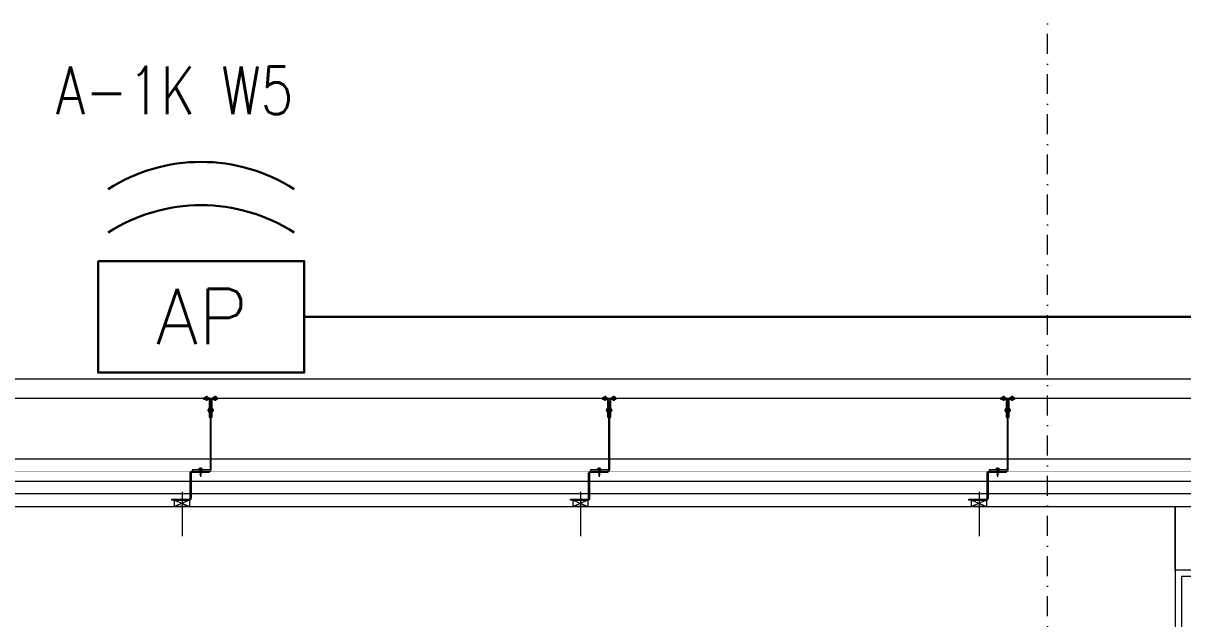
# Model space of a CAD drawing. Extents: x -2050 to 29725, y -1777 to 6820.
# Drawn here: x 7546.2 to 7909.9, y 2789.8 to 2976.6 of the extents above; entities that cross this region are included whole.
import ezdxf

# ---------------------------------------------------------------- set-up
doc = ezdxf.new("R2010")
doc.units = 0
doc.header["$LTSCALE"] = 25
doc.header["$MEASUREMENT"] = 0
doc.linetypes.add('DASHDOT2', pattern=[0.5, 0.25, -0.125, 0, -0.125])
doc.layers.get('0').update_dxf_attribs({"color": 9, "lineweight": 9})
for name, color, linetype, lineweight in [('00', 9, 'Continuous', 9), ('01', 9, 'Continuous', 9), ('06C', 9, 'Continuous', 9), ('06D', 9, 'Continuous', 9), ('10', 9, 'Continuous', 9), ('14', 9, 'Continuous', 9), ('24', 9, 'DASHDOT2', 9), ('33', 9, 'BATTING', 9), ('DATA TAVAN', 160, 'Continuous', 30), ('E-HARİCİ ACCESS POINT (KABLOSUZ ERİŞİM İÇİN)', 4, 'Continuous', 30), ('E-YAZI', 7, 'Continuous', 30)]:
    doc.layers.add(name, color=color, linetype=linetype, lineweight=lineweight)
doc.styles.add('E-YAZI', font='txttw.shx')
doc.linetypes.add('BATTING', pattern='A,0.0001,-0.1,[134,ltypeshp.shx,S=0.1,R=0,X=-0.1,Y=0],-0.2,[134,ltypeshp.shx,S=0.1,R=180,X=0.1,Y=0],-0.1', length=0.4001)

# ---------------------------------------------------------------- blocks, each defined once
blk = doc.blocks.new('p- alum kaplama profil')
at = {"lineweight": 13}
blk.add_lwpolyline([(7.12, 12.59), (7.12, 26.49)], dxfattribs=at)
at = {"lineweight": 18}
blk.add_lwpolyline([(4.09, 6.16), (-1.41, 6.16), (-1.41, 6.46), (4.09, 6.46, 0.414214), (4.29, 6.66), (4.29, 14.66, -0.414214), (4.79, 15.16), (10.29, 15.16), (10.29, 14.86), (4.79, 14.86, 0.414214), (4.59, 14.66), (4.59, 6.66, -0.414214)], format="xyb", close=True, dxfattribs=at)
at = {"lineweight": 5}
blk.add_lwpolyline([(9.44, 15.16), (4.79, 15.16), (4.79, 17.16), (9.44, 17.16)], close=True, dxfattribs=at)
for points in [[(4.79, 15.16), (9.44, 17.16)], [(9.44, 15.16), (4.79, 17.16)]]:
    blk.add_lwpolyline(points, dxfattribs=at)
blk.add_lwpolyline([(-2.06, 5.56), (-2.06, -2.34), (-2.06, -15.69), (-1.66, -15.69), (-1.66, -2.34), (-1.66, 5.56), (-1.66, 5.56), (-1.66, 5.57), (-1.66, 5.57), (-1.66, 5.58), (-1.66, 5.58), (-1.65, 5.59), (-1.65, 5.59), (-1.65, 5.59), (-1.65, 5.6), (-1.65, 5.6), (-1.64, 5.61), (-1.64, 5.61), (-1.64, 5.62), (-1.64, 5.62), (-1.63, 5.62), (-1.63, 5.63), (-1.63, 5.63), (-1.62, 5.63), (-1.62, 5.64), (-1.61, 5.64), (-1.61, 5.64), (-1.61, 5.64), (-1.6, 5.65), (-1.6, 5.65), (-1.59, 5.65), (-1.59, 5.65), (-1.58, 5.65), (-1.58, 5.65), (-1.57, 5.66), (-1.57, 5.66), (-1.56, 5.66), (-1.56, 5.66), (3.94, 5.66), (3.94, 6.06), (-1.56, 6.06), (-1.58, 6.06), (-1.61, 6.05), (-1.63, 6.05), (-1.66, 6.05), (-1.68, 6.04), (-1.7, 6.03), (-1.73, 6.03), (-1.75, 6.02), (-1.77, 6.01), (-1.79, 6), (-1.82, 5.99), (-1.84, 5.97), (-1.86, 5.96), (-1.88, 5.94), (-1.89, 5.93), (-1.91, 5.91), (-1.93, 5.89), (-1.95, 5.87), (-1.96, 5.85), (-1.97, 5.83), (-1.99, 5.81), (-2, 5.79), (-2.01, 5.77), (-2.02, 5.75), (-2.03, 5.72), (-2.04, 5.7), (-2.04, 5.68), (-2.05, 5.65), (-2.05, 5.63), (-2.06, 5.61), (-2.06, 5.58)], close=True)
blk.add_lwpolyline([(-1.66, -2.34), (-2.06, -2.34)])
for points in [[(-2.36, -10.84), (-2.36, -16.39), (-2.36, -16.39, -0.414214), (-2.51, -16.54), (-2.51, -16.54), (-4.06, -16.54), (-4.06, -16.84), (-2.51, -16.84), (-2.51, -16.84, 0.414214), (-2.06, -16.39), (-2.06, -10.84)], [(-1.36, -10.84), (-1.66, -10.84), (-1.66, -16.39, 0.414214), (-1.21, -16.84), (-1.21, -16.84), (0.34, -16.84), (0.34, -16.54), (-1.21, -16.54), (-1.21, -16.54, -0.414214), (-1.36, -16.39), (-1.36, -16.39)]]:
    blk.add_lwpolyline(points, format="xyb", close=True)
for points in [[(1.05, 6.91, -10), (1.29, 7.56, -10)], [(1.29, 4.93, -10), (1.29, 7.8, -10)], [(1.53, 6.82, -10), (1.29, 7.56, -10)], [(0.67, 5.66, -10), (1.91, 5.66, -10)], [(0.67, 5.66, -10), (0.67, 5.64, -10), (0.67, 5.62, -10), (0.67, 5.6, -10), (0.68, 5.58, -10), (0.68, 5.56, -10), (0.69, 5.54, -10), (0.69, 5.52, -10), (0.7, 5.5, -10), (0.7, 5.48, -10), (0.71, 5.46, -10), (0.72, 5.45, -10), (0.73, 5.43, -10), (0.74, 5.41, -10), (0.75, 5.4, -10), (0.76, 5.38, -10), (0.77, 5.36, -10), (0.79, 5.35, -10), (0.8, 5.33, -10), (0.81, 5.32, -10), (0.83, 5.31, -10), (0.84, 5.29, -10), (0.86, 5.28, -10), (0.87, 5.27, -10), (0.89, 5.26, -10), (0.91, 5.25, -10), (0.92, 5.24, -10), (0.94, 5.23, -10), (0.96, 5.22, -10), (0.98, 5.21, -10), (1, 5.21, -10), (1.02, 5.2, -10), (1.03, 5.2, -10)], [(0.96, 5.66, -10), (0.97, 5.66, -10), (0.97, 5.66, -10), (0.97, 5.66, -10), (0.98, 5.66, -10), (0.98, 5.66, -10), (0.99, 5.66, -10), (0.99, 5.66, -10), (1, 5.66, -10), (1, 5.67, -10), (1, 5.67, -10), (1.01, 5.67, -10), (1.01, 5.67, -10), (1.01, 5.67, -10), (1.02, 5.68, -10), (1.02, 5.68, -10), (1.02, 5.68, -10), (1.03, 5.69, -10), (1.03, 5.69, -10), (1.03, 5.69, -10), (1.04, 5.7, -10), (1.04, 5.7, -10), (1.04, 5.7, -10), (1.04, 5.71, -10), (1.04, 5.71, -10), (1.05, 5.72, -10), (1.05, 5.72, -10), (1.05, 5.72, -10), (1.05, 5.73, -10), (1.05, 5.73, -10), (1.05, 5.74, -10), (1.05, 5.74, -10), (1.05, 5.75, -10)], [(1.61, 6.87, -10), (0.98, 6.96, -10)], [(1.33, 5.85, -10), (0.98, 5.88, -10)], [(1.56, 7.05, -10), (1.02, 7.13, -10)], [(1.03, 5.2, -10), (1.04, 5.2, -10), (1.05, 5.19, -10), (1.05, 5.19, -10), (1.06, 5.19, -10), (1.06, 5.19, -10), (1.07, 5.19, -10), (1.07, 5.19, -10), (1.08, 5.19, -10), (1.08, 5.19, -10), (1.09, 5.19, -10), (1.09, 5.18, -10), (1.1, 5.18, -10), (1.1, 5.18, -10), (1.11, 5.18, -10), (1.11, 5.18, -10), (1.12, 5.18, -10), (1.12, 5.18, -10), (1.13, 5.18, -10), (1.13, 5.18, -10), (1.14, 5.18, -10), (1.15, 5.18, -10), (1.15, 5.18, -10), (1.16, 5.17, -10), (1.16, 5.17, -10), (1.17, 5.17, -10), (1.17, 5.17, -10), (1.18, 5.17, -10), (1.18, 5.17, -10), (1.19, 5.17, -10), (1.19, 5.17, -10), (1.2, 5.17, -10), (1.2, 5.17, -10)], [(1.05, 5.83, -10), (1.05, 6.01, -10)], [(1.05, 5.75, -10), (1.05, 5.83, -10)], [(1.2, 5.17, -10), (1.2, 5.2, -10)], [(1.38, 5.2, -10), (1.2, 5.2, -10)], [(1.29, 6.16, -10), (1.29, 6.26, -10)], [(1.38, 5.17, -10), (1.38, 5.2, -10)], [(1.38, 5.17, -10), (1.38, 5.17, -10), (1.39, 5.17, -10), (1.39, 5.17, -10), (1.4, 5.17, -10), (1.41, 5.17, -10), (1.41, 5.17, -10), (1.42, 5.17, -10), (1.42, 5.17, -10), (1.43, 5.17, -10), (1.43, 5.18, -10), (1.44, 5.18, -10), (1.44, 5.18, -10), (1.45, 5.18, -10), (1.45, 5.18, -10), (1.46, 5.18, -10), (1.46, 5.18, -10), (1.47, 5.18, -10), (1.47, 5.18, -10), (1.48, 5.18, -10), (1.48, 5.18, -10), (1.49, 5.18, -10), (1.5, 5.19, -10), (1.5, 5.19, -10), (1.51, 5.19, -10), (1.51, 5.19, -10), (1.52, 5.19, -10), (1.52, 5.19, -10), (1.53, 5.19, -10), (1.53, 5.19, -10), (1.54, 5.19, -10), (1.54, 5.2, -10), (1.55, 5.2, -10)], [(1.53, 5.75, -10), (1.53, 5.92, -10)], [(1.53, 5.75, -10), (1.53, 5.74, -10), (1.53, 5.74, -10), (1.53, 5.73, -10), (1.53, 5.73, -10), (1.53, 5.72, -10), (1.54, 5.72, -10), (1.54, 5.72, -10), (1.54, 5.71, -10), (1.54, 5.71, -10), (1.54, 5.7, -10), (1.54, 5.7, -10), (1.55, 5.7, -10), (1.55, 5.69, -10), (1.55, 5.69, -10), (1.55, 5.69, -10), (1.56, 5.68, -10), (1.56, 5.68, -10), (1.56, 5.68, -10), (1.57, 5.67, -10), (1.57, 5.67, -10), (1.58, 5.67, -10), (1.58, 5.67, -10), (1.58, 5.67, -10), (1.59, 5.66, -10), (1.59, 5.66, -10), (1.6, 5.66, -10), (1.6, 5.66, -10), (1.6, 5.66, -10), (1.61, 5.66, -10), (1.61, 5.66, -10), (1.62, 5.66, -10), (1.62, 5.66, -10)], [(1.55, 5.2, -10), (1.57, 5.2, -10), (1.59, 5.21, -10), (1.6, 5.21, -10), (1.62, 5.22, -10), (1.64, 5.23, -10), (1.66, 5.24, -10), (1.68, 5.25, -10), (1.69, 5.26, -10), (1.71, 5.27, -10), (1.73, 5.28, -10), (1.74, 5.29, -10), (1.76, 5.31, -10), (1.77, 5.32, -10), (1.78, 5.33, -10), (1.8, 5.35, -10), (1.81, 5.36, -10), (1.82, 5.38, -10), (1.83, 5.4, -10), (1.84, 5.41, -10), (1.85, 5.43, -10), (1.86, 5.45, -10), (1.87, 5.46, -10), (1.88, 5.48, -10), (1.89, 5.5, -10), (1.89, 5.52, -10), (1.9, 5.54, -10), (1.9, 5.56, -10), (1.9, 5.58, -10), (1.91, 5.6, -10), (1.91, 5.62, -10), (1.91, 5.64, -10), (1.91, 5.66, -10)], [(-2.86, -13.04, 0), (-0.86, -13.04, 0)], [(-2.36, -12.52, 0), (-2.4, -12.53, 0), (-2.43, -12.56, 0), (-2.47, -12.58, 0), (-2.5, -12.6, 0), (-2.53, -12.63, 0), (-2.56, -12.66, 0), (-2.59, -12.69, 0), (-2.61, -12.73, 0), (-2.63, -12.76, 0), (-2.65, -12.8, 0), (-2.67, -12.84, 0), (-2.68, -12.88, 0), (-2.69, -12.92, 0), (-2.7, -12.96, 0), (-2.71, -13, 0), (-2.71, -13.04, 0), (-2.71, -13.08, 0), (-2.7, -13.13, 0), (-2.69, -13.17, 0), (-2.68, -13.21, 0), (-2.67, -13.25, 0), (-2.65, -13.28, 0), (-2.63, -13.32, 0), (-2.61, -13.36, 0), (-2.59, -13.39, 0), (-2.56, -13.42, 0), (-2.53, -13.45, 0), (-2.5, -13.48, 0), (-2.47, -13.51, 0), (-2.43, -13.53, 0), (-2.4, -13.55, 0), (-2.36, -13.57, 0)], [(-2.36, -13.04, 0), (-2.36, -12.52, 0)], [(-2.36, -13.04, 0), (-2.36, -12.73, 0)], [(-2.36, -12.73, 0), (-2.36, -13.04, 0)], [(-1.36, -12.73, 0), (-2.36, -12.73, 0)], [(-2.36, -13.04, 0), (-2.36, -13.36, 0)], [(-2.36, -13.04, 0), (-2.36, -13.57, 0)], [(-2.36, -13.36, 0), (-2.36, -13.04, 0)], [(-1.36, -13.36, 0), (-2.36, -13.36, 0)], [(-1.36, -13.04, 0), (-1.36, -12.37, 0)], [(-1.36, -13.72, 0), (-1.32, -13.68, 0), (-1.29, -13.65, 0), (-1.26, -13.61, 0), (-1.23, -13.58, 0), (-1.2, -13.54, 0), (-1.18, -13.5, 0), (-1.16, -13.45, 0), (-1.14, -13.41, 0), (-1.12, -13.37, 0), (-1.1, -13.32, 0), (-1.09, -13.28, 0), (-1.08, -13.23, 0), (-1.07, -13.18, 0), (-1.06, -13.14, 0), (-1.06, -13.09, 0), (-1.06, -13.04, 0), (-1.06, -12.99, 0), (-1.06, -12.95, 0), (-1.07, -12.9, 0), (-1.08, -12.85, 0), (-1.09, -12.81, 0), (-1.1, -12.76, 0), (-1.12, -12.72, 0), (-1.14, -12.67, 0), (-1.16, -12.63, 0), (-1.18, -12.59, 0), (-1.2, -12.55, 0), (-1.23, -12.51, 0), (-1.26, -12.47, 0), (-1.29, -12.43, 0), (-1.32, -12.4, 0), (-1.36, -12.37, 0)], [(-1.36, -13.04, 0), (-1.36, -13.72, 0)], [(-3.84, -17.04, 0), (-3.81, -17.07, 0), (-3.78, -17.1, 0), (-3.75, -17.12, 0), (-3.72, -17.15, 0), (-3.69, -17.17, 0), (-3.66, -17.19, 0), (-3.62, -17.21, 0), (-3.59, -17.23, 0), (-3.55, -17.24, 0), (-3.52, -17.26, 0), (-3.48, -17.27, 0), (-3.44, -17.28, 0), (-3.4, -17.28, 0), (-3.36, -17.29, 0), (-3.32, -17.29, 0), (-3.29, -17.29, 0), (-3.25, -17.29, 0), (-3.21, -17.29, 0), (-3.17, -17.28, 0), (-3.13, -17.28, 0), (-3.09, -17.27, 0), (-3.06, -17.26, 0), (-3.02, -17.24, 0), (-2.98, -17.23, 0), (-2.95, -17.21, 0), (-2.91, -17.19, 0), (-2.88, -17.17, 0), (-2.85, -17.15, 0), (-2.82, -17.12, 0), (-2.79, -17.1, 0), (-2.76, -17.07, 0), (-2.73, -17.04, 0)], [(-3.29, -17.04, 0), (-3.84, -17.04, 0)], [(-2.85, -16.54, 0), (-2.86, -16.51, 0), (-2.87, -16.47, 0), (-2.89, -16.44, 0), (-2.91, -16.41, 0), (-2.93, -16.38, 0), (-2.96, -16.35, 0), (-2.98, -16.33, 0), (-3.01, -16.31, 0), (-3.04, -16.29, 0), (-3.07, -16.27, 0), (-3.11, -16.25, 0), (-3.14, -16.24, 0), (-3.18, -16.23, 0), (-3.21, -16.22, 0), (-3.25, -16.22, 0), (-3.29, -16.22, 0), (-3.32, -16.22, 0), (-3.36, -16.22, 0), (-3.39, -16.23, 0), (-3.43, -16.24, 0), (-3.46, -16.25, 0), (-3.5, -16.27, 0), (-3.53, -16.29, 0), (-3.56, -16.31, 0), (-3.59, -16.33, 0), (-3.61, -16.35, 0), (-3.64, -16.38, 0), (-3.66, -16.41, 0), (-3.68, -16.44, 0), (-3.7, -16.47, 0), (-3.71, -16.51, 0), (-3.73, -16.54, 0)], [(-3.29, -16.54, 0), (-3.73, -16.54, 0)], [(-3.29, -16.54, 0), (-3.55, -16.54, 0)], [(-3.55, -16.54, 0), (-3.29, -16.54, 0)], [(-3.55, -17.04, 0), (-3.55, -16.54, 0)], [(-3.29, -17.54, 0), (-3.29, -16.04, 0)], [(-3.29, -16.54, 0), (-2.85, -16.54, 0)], [(-3.29, -16.54, 0), (-3.03, -16.54, 0)], [(-3.03, -16.54, 0), (-3.29, -16.54, 0)], [(-3.29, -17.04, 0), (-2.73, -17.04, 0)], [(-3.03, -17.04, 0), (-3.03, -16.54, 0)], [(-0.56, -17.04, 0), (-1.11, -17.04, 0)], [(0, -17.04, 0), (-0.03, -17.07, 0), (-0.06, -17.1, 0), (-0.09, -17.12, 0), (-0.12, -17.15, 0), (-0.15, -17.17, 0), (-0.18, -17.19, 0), (-0.22, -17.21, 0), (-0.25, -17.23, 0), (-0.29, -17.24, 0), (-0.33, -17.26, 0), (-0.36, -17.27, 0), (-0.4, -17.28, 0), (-0.44, -17.28, 0), (-0.48, -17.29, 0), (-0.52, -17.29, 0), (-0.56, -17.29, 0), (-0.59, -17.29, 0), (-0.63, -17.29, 0), (-0.67, -17.28, 0), (-0.71, -17.28, 0), (-0.75, -17.27, 0), (-0.79, -17.26, 0), (-0.82, -17.24, 0), (-0.86, -17.23, 0), (-0.89, -17.21, 0), (-0.93, -17.19, 0), (-0.96, -17.17, 0), (-0.99, -17.15, 0), (-1.02, -17.12, 0), (-1.05, -17.1, 0), (-1.08, -17.07, 0), (-1.11, -17.04, 0)], [(-1, -16.54, 0), (-0.98, -16.51, 0), (-0.97, -16.47, 0), (-0.95, -16.44, 0), (-0.93, -16.41, 0), (-0.91, -16.38, 0), (-0.88, -16.35, 0), (-0.86, -16.33, 0), (-0.83, -16.31, 0), (-0.8, -16.29, 0), (-0.77, -16.27, 0), (-0.73, -16.25, 0), (-0.7, -16.24, 0), (-0.66, -16.23, 0), (-0.63, -16.22, 0), (-0.59, -16.22, 0), (-0.56, -16.22, 0), (-0.52, -16.22, 0), (-0.48, -16.22, 0), (-0.45, -16.23, 0), (-0.41, -16.24, 0), (-0.38, -16.25, 0), (-0.34, -16.27, 0), (-0.31, -16.29, 0), (-0.28, -16.31, 0), (-0.25, -16.33, 0), (-0.23, -16.35, 0), (-0.2, -16.38, 0), (-0.18, -16.41, 0), (-0.16, -16.44, 0), (-0.14, -16.47, 0), (-0.13, -16.51, 0), (-0.12, -16.54, 0)], [(-0.56, -16.54, 0), (-1, -16.54, 0)], [(-0.56, -16.54, 0), (-0.82, -16.54, 0)], [(-0.82, -16.54, 0), (-0.56, -16.54, 0)], [(-0.82, -17.04, 0), (-0.82, -16.54, 0)], [(-0.56, -17.54, 0), (-0.56, -16.04, 0)], [(-0.56, -16.54, 0), (-0.3, -16.54, 0)], [(-0.56, -16.54, 0), (-0.12, -16.54, 0)], [(-0.3, -16.54, 0), (-0.56, -16.54, 0)], [(-0.56, -17.04, 0), (0, -17.04, 0)], [(-0.3, -17.04, 0), (-0.3, -16.54, 0)]]:
    blk.add_polyline3d(points)
blk = doc.blocks.new('E-HARİCİ ACCESS POINT')
at = {"layer": 'E-HARİCİ ACCESS POINT (KABLOSUZ ERİŞİM İÇİN)', "ltscale": 2}
blk.add_lwpolyline([(34.96, 32.33), (34.96, -32.33), (0, -32.33), (0, 32.33)], close=True, dxfattribs=at)
at = {"layer": 'E-HARİCİ ACCESS POINT (KABLOSUZ ERİŞİM İÇİN)'}
for centre in [(-1.32, 0), (12.25, 0)]:
    blk.add_arc(centre, 53.84, 327.1828, 32.8172, dxfattribs=at)
at = {"layer": 'E-HARİCİ ACCESS POINT (KABLOSUZ ERİŞİM İÇİN)', "style": 'E-YAZI'}
blk.add_text('AP', height=17.28, rotation=270, dxfattribs=at).set_placement((8.95, 14.23))

msp = doc.modelspace()

# ---------------------------------------------------------------- linework, layer by layer
at = {"layer": '00'}
msp.add_lwpolyline([(7907.5, 2825), (7980, 2825), (7980, 2805), (7907.5, 2805)], close=True, dxfattribs=at)
at = {"layer": '01'}
msp.add_lwpolyline([(7167.5, 2515), (7702.5, 2515), (7702.5, 2430), (7907.5, 2430), (7907.5, 2390), (7662.5, 2390), (7662.5, 2475), (7157.5, 2475), (7157.5, 2390), (7107.5, 2390), (7107.5, 2515), (7107.5, 2825), (7907.5, 2825), (7907.5, 2785), (7157.5, 2785), (7157.5, 2515)], close=True, dxfattribs=at)
at = {"layer": '06C'}
msp.add_line((7067.5, 2865), (10767.5, 2865), dxfattribs=at)
at = {"layer": '06D'}
for points in [[(7092.5, 1823.47), (7092.5, 2840), (7985.67, 2840)], [(7107.5, 1825), (7099.5, 1825), (7099.5, 2833), (7980, 2833), (7980, 2825)]]:
    msp.add_lwpolyline(points, dxfattribs=at)
at = {"layer": '10'}
msp.add_line((7073.5, 2859), (7980, 2859), dxfattribs=at)
at = {"layer": '10', "const_width": 0.1}
msp.add_lwpolyline([(7096.5, 1818.19), (7096.5, 2836), (7980, 2836)], dxfattribs=at)
at = {"layer": '14'}
msp.add_lwpolyline([(7982, 2819.3), (7982, 2803), (7980, 2803), (7909.5, 2803), (7909.5, 2785), (7909.5, 2763), (7890.5, 2763), (7890.5, 2783), (7704.5, 2783), (7704.5, 2763), (7685.5, 2763), (7685.5, 2783), (7159.5, 2783), (7159.5, 2517), (7685.5, 2517), (7685.5, 2657), (7704.5, 2657), (7704.5, 2627), (7890.5, 2627), (7890.5, 2657), (7909.5, 2657), (7909.5, 2580)], dxfattribs=at)
at = {"layer": '24'}
msp.add_lwpolyline([(7867.5, 195), (7867.5, 4035)], dxfattribs=at)
at = {"layer": '33', "ltscale": 0.4}
msp.add_lwpolyline([(7980, 2829), (7103.29, 2829), (7103.46, 1825)], dxfattribs=at)
at = {"layer": 'DATA TAVAN'}
msp.add_line((7634.34, 2884.48), (8023.21, 2884.48), dxfattribs=at)

# ---------------------------------------------------------------- block references
at = {"layer": '10', "rotation": 180}
for p in [(7603.14, 2842.16), (7728.14, 2842.16), (7853.14, 2842.16)]:
    msp.add_blockref('p- alum kaplama profil', p, dxfattribs=at)
at = {"layer": 'E-HARİCİ ACCESS POINT (KABLOSUZ ERİŞİM İÇİN)', "rotation": 89.99999999999999}
msp.add_blockref('E-HARİCİ ACCESS POINT', (7602.02, 2867), dxfattribs=at)

# ---------------------------------------------------------------- texts
at = {"layer": 'E-YAZI', "color": 6, "style": 'E-YAZI', "width": 0.8}
msp.add_text('A-1K W5', height=15, dxfattribs=at).set_placement((7556.41, 2948.01))

doc.saveas('drawing.dxf')
